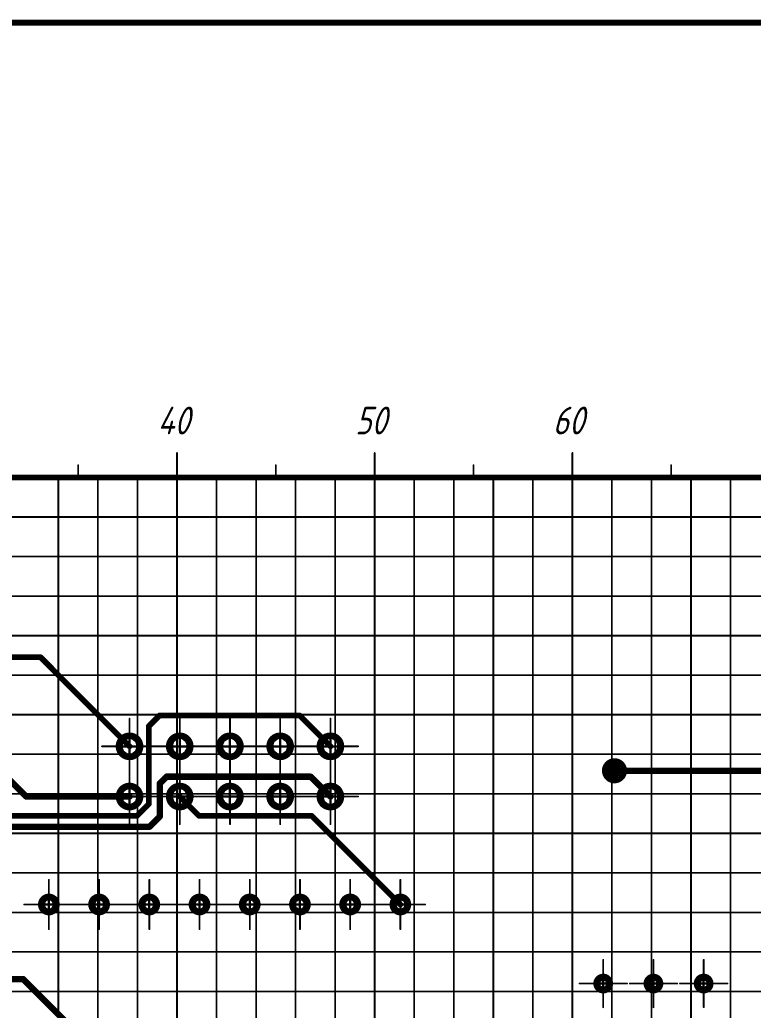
# Model space of a CAD drawing. Header units: millimetres. Extents: x 95 to 923, y 69 to 658.
# Drawn here: x 683.2 to 757.4, y 558.1 to 658.3 of the extents above; entities that cross this region are included whole.
import ezdxf

# ---------------------------------------------------------------- set-up
doc = ezdxf.new("R2010")
doc.units = ezdxf.units.MM
for name, color, linetype in [('Mechanical11', 56, 'Continuous'), ('Mechanical12', 56, 'Continuous'), ('Mechanical13', 56, 'Continuous'), ('Mechanical7', 56, 'Continuous'), ('Mechanical9', 56, 'Continuous')]:
    doc.layers.add(name, color=color, linetype=linetype)
doc.styles.add('GOST type A', font='', dxfattribs={"height": 0.2})
doc.styles.get('GOST type A').set_extended_font_data('GOST type A', italic=True)

msp = doc.modelspace()

# ---------------------------------------------------------------- linework, layer by layer
at = {"layer": 'Mechanical11', "color": 7}
for p, q in [((694.34, 584.82), (693.54, 584.82)), ((693.54, 584.82), (693.56, 584.61)), ((693.56, 584.61), (693.64, 584.42)), ((693.64, 584.42), (693.77, 584.25)), ((693.77, 584.25), (693.94, 584.12)), ((694.34, 584.82), (694.34, 584.01)), ((695.15, 584.82), (694.34, 584.82)), ((694.34, 584.01), (694.34, 584.82)), ((694.75, 584.12), (694.91, 584.25)), ((694.91, 584.25), (695.04, 584.42)), ((695.04, 584.42), (695.12, 584.61)), ((695.12, 584.61), (695.15, 584.82)), ((699.42, 584.82), (698.62, 584.82)), ((698.62, 584.82), (698.64, 584.61)), ((698.64, 584.61), (698.72, 584.42)), ((698.72, 584.42), (698.85, 584.25)), ((698.85, 584.25), (699.02, 584.12)), ((699.42, 584.82), (699.42, 584.01)), ((700.23, 584.82), (699.42, 584.82)), ((699.42, 584.01), (699.42, 584.82)), ((699.83, 584.12), (699.99, 584.25)), ((699.99, 584.25), (700.12, 584.42)), ((700.12, 584.42), (700.2, 584.61)), ((700.2, 584.61), (700.23, 584.82)), ((704.5, 584.82), (703.7, 584.82)), ((703.7, 584.82), (703.72, 584.61)), ((703.72, 584.61), (703.8, 584.42)), ((703.8, 584.42), (703.93, 584.25)), ((703.93, 584.25), (704.1, 584.12)), ((704.5, 584.82), (704.5, 584.01)), ((705.31, 584.82), (704.5, 584.82)), ((704.5, 584.01), (704.5, 584.82)), ((704.91, 584.12), (705.07, 584.25)), ((705.07, 584.25), (705.2, 584.42)), ((705.2, 584.42), (705.28, 584.61)), ((705.28, 584.61), (705.31, 584.82)), ((709.58, 584.82), (708.78, 584.82)), ((708.78, 584.82), (708.8, 584.61)), ((708.8, 584.61), (708.88, 584.42)), ((708.88, 584.42), (709.01, 584.25)), ((709.01, 584.25), (709.18, 584.12)), ((709.58, 584.82), (709.58, 584.01)), ((710.39, 584.82), (709.58, 584.82)), ((709.58, 584.01), (709.58, 584.82)), ((709.99, 584.12), (710.15, 584.25)), ((710.15, 584.25), (710.28, 584.42)), ((710.28, 584.42), (710.36, 584.61)), ((710.36, 584.61), (710.39, 584.82)), ((714.66, 584.82), (713.86, 584.82)), ((713.86, 584.82), (713.88, 584.61)), ((713.88, 584.61), (713.96, 584.42)), ((713.96, 584.42), (714.09, 584.25)), ((714.09, 584.25), (714.26, 584.12)), ((714.66, 584.82), (714.66, 584.01)), ((715.47, 584.82), (714.66, 584.82)), ((714.66, 584.01), (714.66, 584.82)), ((715.07, 584.12), (715.23, 584.25)), ((715.23, 584.25), (715.36, 584.42)), ((715.36, 584.42), (715.44, 584.61)), ((715.44, 584.61), (715.47, 584.82)), ((693.94, 584.12), (694.13, 584.04)), ((694.13, 584.04), (694.34, 584.01)), ((694.34, 584.01), (694.55, 584.04)), ((694.55, 584.04), (694.75, 584.12)), ((699.02, 584.12), (699.21, 584.04)), ((699.21, 584.04), (699.42, 584.01)), ((699.42, 584.01), (699.63, 584.04)), ((699.63, 584.04), (699.83, 584.12)), ((704.1, 584.12), (704.29, 584.04)), ((704.29, 584.04), (704.5, 584.01)), ((704.5, 584.01), (704.71, 584.04)), ((704.71, 584.04), (704.91, 584.12)), ((709.18, 584.12), (709.37, 584.04)), ((709.37, 584.04), (709.58, 584.01)), ((709.58, 584.01), (709.79, 584.04)), ((709.79, 584.04), (709.99, 584.12)), ((714.26, 584.12), (714.45, 584.04)), ((714.45, 584.04), (714.66, 584.01)), ((714.66, 584.01), (714.87, 584.04)), ((714.87, 584.04), (715.07, 584.12)), ((694.34, 579.74), (693.54, 579.74)), ((693.54, 579.74), (693.56, 579.53)), ((693.56, 579.53), (693.64, 579.34)), ((693.64, 579.34), (693.77, 579.17)), ((693.77, 579.17), (693.94, 579.04)), ((694.34, 579.74), (694.34, 578.93)), ((695.15, 579.74), (694.34, 579.74)), ((694.34, 578.93), (694.34, 579.74)), ((694.75, 579.04), (694.91, 579.17)), ((694.91, 579.17), (695.04, 579.34)), ((695.04, 579.34), (695.12, 579.53)), ((695.12, 579.53), (695.15, 579.74)), ((699.42, 579.74), (698.62, 579.74)), ((698.62, 579.74), (698.64, 579.53)), ((698.64, 579.53), (698.72, 579.34)), ((698.72, 579.34), (698.85, 579.17)), ((698.85, 579.17), (699.02, 579.04)), ((699.42, 579.74), (699.42, 578.93)), ((700.23, 579.74), (699.42, 579.74)), ((699.42, 578.93), (699.42, 579.74)), ((699.83, 579.04), (699.99, 579.17)), ((699.99, 579.17), (700.12, 579.34)), ((700.12, 579.34), (700.2, 579.53)), ((700.2, 579.53), (700.23, 579.74)), ((704.5, 579.74), (703.7, 579.74)), ((703.7, 579.74), (703.72, 579.53)), ((703.72, 579.53), (703.8, 579.34)), ((703.8, 579.34), (703.93, 579.17)), ((703.93, 579.17), (704.1, 579.04)), ((704.5, 579.74), (704.5, 578.93)), ((705.31, 579.74), (704.5, 579.74)), ((704.5, 578.93), (704.5, 579.74)), ((704.91, 579.04), (705.07, 579.17)), ((705.07, 579.17), (705.2, 579.34)), ((705.2, 579.34), (705.28, 579.53)), ((705.28, 579.53), (705.31, 579.74)), ((709.58, 579.74), (708.78, 579.74)), ((708.78, 579.74), (708.8, 579.53)), ((708.8, 579.53), (708.88, 579.34)), ((708.88, 579.34), (709.01, 579.17)), ((709.01, 579.17), (709.18, 579.04)), ((709.58, 579.74), (709.58, 578.93)), ((710.39, 579.74), (709.58, 579.74)), ((709.58, 578.93), (709.58, 579.74)), ((709.99, 579.04), (710.15, 579.17)), ((710.15, 579.17), (710.28, 579.34)), ((710.28, 579.34), (710.36, 579.53)), ((710.36, 579.53), (710.39, 579.74)), ((714.66, 579.74), (713.86, 579.74)), ((713.86, 579.74), (713.88, 579.53)), ((713.88, 579.53), (713.96, 579.34)), ((713.96, 579.34), (714.09, 579.17)), ((714.09, 579.17), (714.26, 579.04)), ((714.66, 579.74), (714.66, 578.93)), ((715.47, 579.74), (714.66, 579.74)), ((714.66, 578.93), (714.66, 579.74)), ((715.07, 579.04), (715.23, 579.17)), ((715.23, 579.17), (715.36, 579.34)), ((715.36, 579.34), (715.44, 579.53)), ((715.44, 579.53), (715.47, 579.74)), ((693.94, 579.04), (694.13, 578.96)), ((694.13, 578.96), (694.34, 578.93)), ((694.34, 578.93), (694.55, 578.96)), ((694.55, 578.96), (694.75, 579.04)), ((699.02, 579.04), (699.21, 578.96)), ((699.21, 578.96), (699.42, 578.93)), ((699.42, 578.93), (699.63, 578.96)), ((699.63, 578.96), (699.83, 579.04)), ((704.1, 579.04), (704.29, 578.96)), ((704.29, 578.96), (704.5, 578.93)), ((704.5, 578.93), (704.71, 578.96)), ((704.71, 578.96), (704.91, 579.04)), ((709.18, 579.04), (709.37, 578.96)), ((709.37, 578.96), (709.58, 578.93)), ((709.58, 578.93), (709.79, 578.96)), ((709.79, 578.96), (709.99, 579.04)), ((714.26, 579.04), (714.45, 578.96)), ((714.45, 578.96), (714.66, 578.93)), ((714.66, 578.93), (714.87, 578.96)), ((714.87, 578.96), (715.07, 579.04)), ((685.82, 569.18), (685.71, 569.02)), ((685.99, 569.29), (685.82, 569.18)), ((686.18, 569.33), (685.99, 569.29)), ((686.18, 568.82), (686.18, 569.33)), ((686.38, 569.29), (686.18, 569.33)), ((686.18, 569.33), (686.18, 568.82)), ((686.54, 569.18), (686.38, 569.29)), ((686.65, 569.02), (686.54, 569.18)), ((690.9, 569.18), (690.79, 569.02)), ((691.07, 569.29), (690.9, 569.18)), ((691.26, 569.33), (691.07, 569.29)), ((691.26, 568.82), (691.26, 569.33)), ((691.46, 569.29), (691.26, 569.33)), ((691.26, 569.33), (691.26, 568.82)), ((691.62, 569.18), (691.46, 569.29)), ((691.73, 569.02), (691.62, 569.18)), ((695.98, 569.18), (695.87, 569.02)), ((696.15, 569.29), (695.98, 569.18)), ((696.34, 569.33), (696.15, 569.29)), ((696.34, 568.82), (696.34, 569.33)), ((696.54, 569.29), (696.34, 569.33)), ((696.34, 569.33), (696.34, 568.82)), ((696.7, 569.18), (696.54, 569.29)), ((696.81, 569.02), (696.7, 569.18)), ((701.06, 569.18), (700.95, 569.02)), ((701.23, 569.29), (701.06, 569.18)), ((701.42, 569.33), (701.23, 569.29)), ((701.42, 568.82), (701.42, 569.33)), ((701.62, 569.29), (701.42, 569.33)), ((701.42, 569.33), (701.42, 568.82)), ((701.78, 569.18), (701.62, 569.29)), ((701.89, 569.02), (701.78, 569.18)), ((706.14, 569.18), (706.03, 569.02)), ((706.31, 569.29), (706.14, 569.18)), ((706.5, 569.33), (706.31, 569.29)), ((706.5, 568.82), (706.5, 569.33)), ((706.7, 569.29), (706.5, 569.33)), ((706.5, 569.33), (706.5, 568.82)), ((706.86, 569.18), (706.7, 569.29)), ((706.97, 569.02), (706.86, 569.18)), ((711.22, 569.18), (711.11, 569.02)), ((711.39, 569.29), (711.22, 569.18)), ((711.58, 569.33), (711.39, 569.29)), ((711.58, 568.82), (711.58, 569.33)), ((711.78, 569.29), (711.58, 569.33)), ((711.58, 569.33), (711.58, 568.82)), ((711.94, 569.18), (711.78, 569.29)), ((712.05, 569.02), (711.94, 569.18)), ((716.3, 569.18), (716.19, 569.02)), ((716.47, 569.29), (716.3, 569.18)), ((716.66, 569.33), (716.47, 569.29)), ((716.66, 568.82), (716.66, 569.33)), ((716.86, 569.29), (716.66, 569.33)), ((716.66, 569.33), (716.66, 568.82)), ((717.02, 569.18), (716.86, 569.29)), ((717.13, 569.02), (717.02, 569.18)), ((721.38, 569.18), (721.27, 569.02)), ((721.55, 569.29), (721.38, 569.18)), ((721.74, 569.33), (721.55, 569.29)), ((721.74, 568.82), (721.74, 569.33)), ((721.94, 569.29), (721.74, 569.33)), ((721.74, 569.33), (721.74, 568.82)), ((722.1, 569.18), (721.94, 569.29)), ((722.21, 569.02), (722.1, 569.18)), ((685.71, 569.02), (685.67, 568.82)), ((685.67, 568.82), (686.18, 568.82)), ((686.18, 568.82), (686.69, 568.82)), ((686.69, 568.82), (686.65, 569.02)), ((690.79, 569.02), (690.75, 568.82)), ((690.75, 568.82), (691.26, 568.82)), ((691.26, 568.82), (691.77, 568.82)), ((691.77, 568.82), (691.73, 569.02)), ((695.87, 569.02), (695.83, 568.82)), ((695.83, 568.82), (696.34, 568.82)), ((696.34, 568.82), (696.85, 568.82)), ((696.85, 568.82), (696.81, 569.02)), ((700.95, 569.02), (700.91, 568.82)), ((700.91, 568.82), (701.42, 568.82)), ((701.42, 568.82), (701.93, 568.82)), ((701.93, 568.82), (701.89, 569.02)), ((706.03, 569.02), (705.99, 568.82)), ((705.99, 568.82), (706.5, 568.82)), ((706.5, 568.82), (707.01, 568.82)), ((707.01, 568.82), (706.97, 569.02)), ((711.11, 569.02), (711.07, 568.82)), ((711.07, 568.82), (711.58, 568.82)), ((711.58, 568.82), (712.09, 568.82)), ((712.09, 568.82), (712.05, 569.02)), ((716.19, 569.02), (716.15, 568.82)), ((716.15, 568.82), (716.66, 568.82)), ((716.66, 568.82), (717.17, 568.82)), ((717.17, 568.82), (717.13, 569.02)), ((721.27, 569.02), (721.23, 568.82)), ((721.23, 568.82), (721.74, 568.82)), ((721.74, 568.82), (722.25, 568.82)), ((722.25, 568.82), (722.21, 569.02)), ((741.97, 561.11), (741.89, 560.98)), ((742.11, 561.2), (741.97, 561.11)), ((742.26, 561.23), (742.11, 561.2)), ((742.26, 560.82), (742.26, 561.23)), ((742.42, 561.2), (742.26, 561.23)), ((742.26, 561.23), (742.26, 560.82)), ((742.55, 561.11), (742.42, 561.2)), ((742.64, 560.98), (742.55, 561.11)), ((747.05, 561.11), (746.97, 560.98)), ((747.19, 561.2), (747.05, 561.11)), ((747.34, 561.23), (747.19, 561.2)), ((747.34, 560.82), (747.34, 561.23)), ((747.5, 561.2), (747.34, 561.23)), ((747.34, 561.23), (747.34, 560.82)), ((747.63, 561.11), (747.5, 561.2)), ((747.72, 560.98), (747.63, 561.11)), ((752.13, 561.11), (752.05, 560.98)), ((752.27, 561.2), (752.13, 561.11)), ((752.42, 561.23), (752.27, 561.2)), ((752.42, 560.82), (752.42, 561.23)), ((752.58, 561.2), (752.42, 561.23)), ((752.42, 561.23), (752.42, 560.82)), ((752.71, 561.11), (752.58, 561.2)), ((752.8, 560.98), (752.71, 561.11)), ((741.89, 560.98), (741.85, 560.82)), ((741.85, 560.82), (742.26, 560.82)), ((742.26, 560.82), (742.26, 560.41)), ((742.67, 560.82), (742.26, 560.82)), ((742.26, 560.82), (742.67, 560.82)), ((742.26, 560.41), (742.42, 560.45)), ((742.42, 560.45), (742.55, 560.53)), ((742.55, 560.53), (742.64, 560.67)), ((742.67, 560.82), (742.64, 560.98)), ((742.64, 560.67), (742.67, 560.82)), ((746.97, 560.98), (746.93, 560.82)), ((746.93, 560.82), (747.34, 560.82)), ((747.34, 560.82), (747.34, 560.41)), ((747.75, 560.82), (747.34, 560.82)), ((747.34, 560.82), (747.75, 560.82)), ((747.34, 560.41), (747.5, 560.45)), ((747.5, 560.45), (747.63, 560.53)), ((747.63, 560.53), (747.72, 560.67)), ((747.75, 560.82), (747.72, 560.98)), ((747.72, 560.67), (747.75, 560.82)), ((752.05, 560.98), (752.01, 560.82)), ((752.01, 560.82), (752.42, 560.82)), ((752.42, 560.82), (752.42, 560.41)), ((752.83, 560.82), (752.42, 560.82)), ((752.42, 560.82), (752.83, 560.82)), ((752.42, 560.41), (752.58, 560.45)), ((752.58, 560.45), (752.71, 560.53)), ((752.71, 560.53), (752.8, 560.67)), ((752.83, 560.82), (752.8, 560.98)), ((752.8, 560.67), (752.83, 560.82))]:
    msp.add_line(p, q, dxfattribs=at)
for points, const_width in [([(743.75, 582.35, 1), (743.04, 582.35, 1)], 0.711), ([(742.87, 582.35, 1), (743.22, 582.35, 1)], 0.356), ([(743.58, 582.35, 1), (743.93, 582.35, 1)], 0.356)]:
    msp.add_lwpolyline(points, format="xyb", close=True, dxfattribs=dict(at, const_width=const_width))
at = {"layer": 'Mechanical12', "color": 7}
for p, q in [((693.64, 585.23), (693.56, 585.03)), ((693.77, 585.39), (693.64, 585.23)), ((693.94, 585.52), (693.77, 585.39)), ((694.13, 585.6), (693.94, 585.52)), ((694.34, 585.63), (694.13, 585.6)), ((694.34, 584.82), (694.34, 585.63)), ((694.34, 585.63), (694.34, 584.82)), ((694.55, 585.6), (694.34, 585.63)), ((694.75, 585.52), (694.55, 585.6)), ((694.91, 585.39), (694.75, 585.52)), ((695.04, 585.23), (694.91, 585.39)), ((695.12, 585.03), (695.04, 585.23)), ((698.72, 585.23), (698.64, 585.03)), ((698.85, 585.39), (698.72, 585.23)), ((699.02, 585.52), (698.85, 585.39)), ((699.21, 585.6), (699.02, 585.52)), ((699.42, 585.63), (699.21, 585.6)), ((699.42, 584.82), (699.42, 585.63)), ((699.42, 585.63), (699.42, 584.82)), ((699.63, 585.6), (699.42, 585.63)), ((699.83, 585.52), (699.63, 585.6)), ((699.99, 585.39), (699.83, 585.52)), ((700.12, 585.23), (699.99, 585.39)), ((700.2, 585.03), (700.12, 585.23)), ((703.8, 585.23), (703.72, 585.03)), ((703.93, 585.39), (703.8, 585.23)), ((704.1, 585.52), (703.93, 585.39)), ((704.29, 585.6), (704.1, 585.52)), ((704.5, 585.63), (704.29, 585.6)), ((704.5, 584.82), (704.5, 585.63)), ((704.5, 585.63), (704.5, 584.82)), ((704.71, 585.6), (704.5, 585.63)), ((704.91, 585.52), (704.71, 585.6)), ((705.07, 585.39), (704.91, 585.52)), ((705.2, 585.23), (705.07, 585.39)), ((705.28, 585.03), (705.2, 585.23)), ((708.88, 585.23), (708.8, 585.03)), ((709.01, 585.39), (708.88, 585.23)), ((709.18, 585.52), (709.01, 585.39)), ((709.37, 585.6), (709.18, 585.52)), ((709.58, 585.63), (709.37, 585.6)), ((709.58, 584.82), (709.58, 585.63)), ((709.58, 585.63), (709.58, 584.82)), ((709.79, 585.6), (709.58, 585.63)), ((709.99, 585.52), (709.79, 585.6)), ((710.15, 585.39), (709.99, 585.52)), ((710.28, 585.23), (710.15, 585.39)), ((710.36, 585.03), (710.28, 585.23)), ((713.96, 585.23), (713.88, 585.03)), ((714.09, 585.39), (713.96, 585.23)), ((714.26, 585.52), (714.09, 585.39)), ((714.45, 585.6), (714.26, 585.52)), ((714.66, 585.63), (714.45, 585.6)), ((714.66, 584.82), (714.66, 585.63)), ((714.66, 585.63), (714.66, 584.82)), ((714.87, 585.6), (714.66, 585.63)), ((715.07, 585.52), (714.87, 585.6)), ((715.23, 585.39), (715.07, 585.52)), ((715.36, 585.23), (715.23, 585.39)), ((715.44, 585.03), (715.36, 585.23)), ((693.56, 585.03), (693.54, 584.82)), ((693.54, 584.82), (694.34, 584.82)), ((694.34, 584.82), (695.15, 584.82)), ((695.15, 584.82), (695.12, 585.03)), ((698.64, 585.03), (698.62, 584.82)), ((698.62, 584.82), (699.42, 584.82)), ((699.42, 584.82), (700.23, 584.82)), ((700.23, 584.82), (700.2, 585.03)), ((703.72, 585.03), (703.7, 584.82)), ((703.7, 584.82), (704.5, 584.82)), ((704.5, 584.82), (705.31, 584.82)), ((705.31, 584.82), (705.28, 585.03)), ((708.8, 585.03), (708.78, 584.82)), ((708.78, 584.82), (709.58, 584.82)), ((709.58, 584.82), (710.39, 584.82)), ((710.39, 584.82), (710.36, 585.03)), ((713.88, 585.03), (713.86, 584.82)), ((713.86, 584.82), (714.66, 584.82)), ((714.66, 584.82), (715.47, 584.82)), ((715.47, 584.82), (715.44, 585.03)), ((693.64, 580.15), (693.56, 579.95)), ((693.77, 580.31), (693.64, 580.15)), ((693.94, 580.44), (693.77, 580.31)), ((694.13, 580.52), (693.94, 580.44)), ((694.34, 580.55), (694.13, 580.52)), ((694.34, 579.74), (694.34, 580.55)), ((694.34, 580.55), (694.34, 579.74)), ((694.55, 580.52), (694.34, 580.55)), ((694.75, 580.44), (694.55, 580.52)), ((694.91, 580.31), (694.75, 580.44)), ((695.04, 580.15), (694.91, 580.31)), ((695.12, 579.95), (695.04, 580.15)), ((698.72, 580.15), (698.64, 579.95)), ((698.85, 580.31), (698.72, 580.15)), ((699.02, 580.44), (698.85, 580.31)), ((699.21, 580.52), (699.02, 580.44)), ((699.42, 580.55), (699.21, 580.52)), ((699.42, 579.74), (699.42, 580.55)), ((699.42, 580.55), (699.42, 579.74)), ((699.63, 580.52), (699.42, 580.55)), ((699.83, 580.44), (699.63, 580.52)), ((699.99, 580.31), (699.83, 580.44)), ((700.12, 580.15), (699.99, 580.31)), ((700.2, 579.95), (700.12, 580.15)), ((703.8, 580.15), (703.72, 579.95)), ((703.93, 580.31), (703.8, 580.15)), ((704.1, 580.44), (703.93, 580.31)), ((704.29, 580.52), (704.1, 580.44)), ((704.5, 580.55), (704.29, 580.52)), ((704.5, 579.74), (704.5, 580.55)), ((704.5, 580.55), (704.5, 579.74)), ((704.71, 580.52), (704.5, 580.55)), ((704.91, 580.44), (704.71, 580.52)), ((705.07, 580.31), (704.91, 580.44)), ((705.2, 580.15), (705.07, 580.31)), ((705.28, 579.95), (705.2, 580.15)), ((708.88, 580.15), (708.8, 579.95)), ((709.01, 580.31), (708.88, 580.15)), ((709.18, 580.44), (709.01, 580.31)), ((709.37, 580.52), (709.18, 580.44)), ((709.58, 580.55), (709.37, 580.52)), ((709.58, 579.74), (709.58, 580.55)), ((709.58, 580.55), (709.58, 579.74)), ((709.79, 580.52), (709.58, 580.55)), ((709.99, 580.44), (709.79, 580.52)), ((710.15, 580.31), (709.99, 580.44)), ((710.28, 580.15), (710.15, 580.31)), ((710.36, 579.95), (710.28, 580.15)), ((713.96, 580.15), (713.88, 579.95)), ((714.09, 580.31), (713.96, 580.15)), ((714.26, 580.44), (714.09, 580.31)), ((714.45, 580.52), (714.26, 580.44)), ((714.66, 580.55), (714.45, 580.52)), ((714.66, 579.74), (714.66, 580.55)), ((714.66, 580.55), (714.66, 579.74)), ((714.87, 580.52), (714.66, 580.55)), ((715.07, 580.44), (714.87, 580.52)), ((715.23, 580.31), (715.07, 580.44)), ((715.36, 580.15), (715.23, 580.31)), ((715.44, 579.95), (715.36, 580.15)), ((693.56, 579.95), (693.54, 579.74)), ((693.54, 579.74), (694.34, 579.74)), ((694.34, 579.74), (695.15, 579.74)), ((695.15, 579.74), (695.12, 579.95)), ((698.64, 579.95), (698.62, 579.74)), ((698.62, 579.74), (699.42, 579.74)), ((699.42, 579.74), (700.23, 579.74)), ((700.23, 579.74), (700.2, 579.95)), ((703.72, 579.95), (703.7, 579.74)), ((703.7, 579.74), (704.5, 579.74)), ((704.5, 579.74), (705.31, 579.74)), ((705.31, 579.74), (705.28, 579.95)), ((708.8, 579.95), (708.78, 579.74)), ((708.78, 579.74), (709.58, 579.74)), ((709.58, 579.74), (710.39, 579.74)), ((710.39, 579.74), (710.36, 579.95)), ((713.88, 579.95), (713.86, 579.74)), ((713.86, 579.74), (714.66, 579.74)), ((714.66, 579.74), (715.47, 579.74)), ((715.47, 579.74), (715.44, 579.95)), ((686.18, 568.82), (685.67, 568.82)), ((685.67, 568.82), (685.71, 568.63)), ((685.71, 568.63), (685.82, 568.46)), ((685.82, 568.46), (685.99, 568.35)), ((685.99, 568.35), (686.18, 568.31)), ((686.69, 568.82), (686.18, 568.82)), ((686.18, 568.82), (686.18, 568.31)), ((686.18, 568.31), (686.18, 568.82)), ((686.18, 568.31), (686.38, 568.35)), ((686.38, 568.35), (686.54, 568.46)), ((686.54, 568.46), (686.65, 568.63)), ((686.65, 568.63), (686.69, 568.82)), ((691.26, 568.82), (690.75, 568.82)), ((690.75, 568.82), (690.79, 568.63)), ((690.79, 568.63), (690.9, 568.46)), ((690.9, 568.46), (691.07, 568.35)), ((691.07, 568.35), (691.26, 568.31)), ((691.77, 568.82), (691.26, 568.82)), ((691.26, 568.82), (691.26, 568.31)), ((691.26, 568.31), (691.26, 568.82)), ((691.26, 568.31), (691.46, 568.35)), ((691.46, 568.35), (691.62, 568.46)), ((691.62, 568.46), (691.73, 568.63)), ((691.73, 568.63), (691.77, 568.82)), ((696.34, 568.82), (695.83, 568.82)), ((695.83, 568.82), (695.87, 568.63)), ((695.87, 568.63), (695.98, 568.46)), ((695.98, 568.46), (696.15, 568.35)), ((696.15, 568.35), (696.34, 568.31)), ((696.85, 568.82), (696.34, 568.82)), ((696.34, 568.82), (696.34, 568.31)), ((696.34, 568.31), (696.34, 568.82)), ((696.34, 568.31), (696.54, 568.35)), ((696.54, 568.35), (696.7, 568.46)), ((696.7, 568.46), (696.81, 568.63)), ((696.81, 568.63), (696.85, 568.82)), ((701.42, 568.82), (700.91, 568.82)), ((700.91, 568.82), (700.95, 568.63)), ((700.95, 568.63), (701.06, 568.46)), ((701.06, 568.46), (701.23, 568.35)), ((701.23, 568.35), (701.42, 568.31)), ((701.93, 568.82), (701.42, 568.82)), ((701.42, 568.82), (701.42, 568.31)), ((701.42, 568.31), (701.42, 568.82)), ((701.42, 568.31), (701.62, 568.35)), ((701.62, 568.35), (701.78, 568.46)), ((701.78, 568.46), (701.89, 568.63)), ((701.89, 568.63), (701.93, 568.82)), ((706.5, 568.82), (705.99, 568.82)), ((705.99, 568.82), (706.03, 568.63)), ((706.03, 568.63), (706.14, 568.46)), ((706.14, 568.46), (706.31, 568.35)), ((706.31, 568.35), (706.5, 568.31)), ((707.01, 568.82), (706.5, 568.82)), ((706.5, 568.82), (706.5, 568.31)), ((706.5, 568.31), (706.5, 568.82)), ((706.5, 568.31), (706.7, 568.35)), ((706.7, 568.35), (706.86, 568.46)), ((706.86, 568.46), (706.97, 568.63)), ((706.97, 568.63), (707.01, 568.82)), ((711.58, 568.82), (711.07, 568.82)), ((711.07, 568.82), (711.11, 568.63)), ((711.11, 568.63), (711.22, 568.46)), ((711.22, 568.46), (711.39, 568.35)), ((711.39, 568.35), (711.58, 568.31)), ((712.09, 568.82), (711.58, 568.82)), ((711.58, 568.82), (711.58, 568.31)), ((711.58, 568.31), (711.58, 568.82)), ((711.58, 568.31), (711.78, 568.35)), ((711.78, 568.35), (711.94, 568.46)), ((711.94, 568.46), (712.05, 568.63)), ((712.05, 568.63), (712.09, 568.82)), ((716.66, 568.82), (716.15, 568.82)), ((716.15, 568.82), (716.19, 568.63)), ((716.19, 568.63), (716.3, 568.46)), ((716.3, 568.46), (716.47, 568.35)), ((716.47, 568.35), (716.66, 568.31)), ((717.17, 568.82), (716.66, 568.82)), ((716.66, 568.82), (716.66, 568.31)), ((716.66, 568.31), (716.66, 568.82)), ((716.66, 568.31), (716.86, 568.35)), ((716.86, 568.35), (717.02, 568.46)), ((717.02, 568.46), (717.13, 568.63)), ((717.13, 568.63), (717.17, 568.82)), ((721.74, 568.82), (721.23, 568.82)), ((721.23, 568.82), (721.27, 568.63)), ((721.27, 568.63), (721.38, 568.46)), ((721.38, 568.46), (721.55, 568.35)), ((721.55, 568.35), (721.74, 568.31)), ((722.25, 568.82), (721.74, 568.82)), ((721.74, 568.82), (721.74, 568.31)), ((721.74, 568.31), (721.74, 568.82)), ((721.74, 568.31), (721.94, 568.35)), ((721.94, 568.35), (722.1, 568.46)), ((722.1, 568.46), (722.21, 568.63)), ((722.21, 568.63), (722.25, 568.82)), ((742.26, 560.82), (741.85, 560.82)), ((741.85, 560.82), (741.89, 560.67)), ((741.89, 560.67), (741.97, 560.53)), ((741.97, 560.53), (742.11, 560.45)), ((742.11, 560.45), (742.26, 560.41)), ((742.26, 560.41), (742.26, 560.82)), ((747.34, 560.82), (746.93, 560.82)), ((746.93, 560.82), (746.97, 560.67)), ((746.97, 560.67), (747.05, 560.53)), ((747.05, 560.53), (747.19, 560.45)), ((747.19, 560.45), (747.34, 560.41)), ((747.34, 560.41), (747.34, 560.82)), ((752.42, 560.82), (752.01, 560.82)), ((752.01, 560.82), (752.05, 560.67)), ((752.05, 560.67), (752.13, 560.53)), ((752.13, 560.53), (752.27, 560.45)), ((752.27, 560.45), (752.42, 560.41)), ((752.42, 560.41), (752.42, 560.82))]:
    msp.add_line(p, q, dxfattribs=at)
for points, const_width in [([(619.14, 612.02), (861.34, 612.02)], 0.6), ([(619.14, 612.02), (861.34, 612.02)], 0.6), ([(636.82, 593.84), (685.33, 593.84)], 0.58), ([(685.33, 593.84), (694.34, 584.82)], 0.58), ([(672.82, 590.82), (683.9, 579.74)], 0.646), ([(696.28, 586.85), (697.37, 587.94)], 0.58), ([(697.37, 587.94), (711.54, 587.94)], 0.58), ([(711.54, 587.94), (714.66, 584.82)], 0.58), ([(696.28, 578.98), (696.28, 586.85)], 0.58), ([(743.4, 582.35), (775.81, 582.35)], 0.646), ([(697.4, 581.06), (698.09, 581.75)], 0.646), ([(697.4, 577.73), (697.4, 581.06)], 0.646), ([(698.09, 581.75), (712.66, 581.75)], 0.646), ([(712.66, 581.75), (714.66, 579.74)], 0.646), ([(683.9, 579.74), (694.34, 579.74)], 0.646), ([(695.11, 577.8), (696.28, 578.98)], 0.58), ([(699.42, 579.74), (701.38, 577.78)], 0.58), ([(681.61, 577.8), (695.11, 577.8)], 0.58), ([(696.36, 576.68), (697.4, 577.73)], 0.646), ([(701.38, 577.78), (712.78, 577.78)], 0.58), ([(712.78, 577.78), (721.74, 568.82)], 0.58), ([(676.8, 576.68), (696.36, 576.68)], 0.646), ([(673.29, 561.27), (683.57, 561.27)], 0.646), ([(683.57, 561.27), (691.26, 553.58)], 0.646)]:
    msp.add_lwpolyline(points, dxfattribs=dict(at, const_width=const_width))
for points, const_width in [([(685.18, 593.84, 1), (685.47, 593.84, 1)], 0.29), ([(685.18, 593.84, 1), (685.47, 593.84, 1)], 0.29), ([(697.23, 587.94, 1), (697.52, 587.94, 1)], 0.29), ([(697.23, 587.94, 1), (697.52, 587.94, 1)], 0.29), ([(711.4, 587.94, 1), (711.69, 587.94, 1)], 0.29), ([(711.4, 587.94, 1), (711.69, 587.94, 1)], 0.29), ([(695.44, 584.82, 1), (693.24, 584.82, 1)], 0.6), ([(696.14, 586.85, 1), (696.43, 586.85, 1)], 0.29), ([(696.14, 586.85, 1), (696.43, 586.85, 1)], 0.29), ([(700.52, 584.82, 1), (698.32, 584.82, 1)], 0.6), ([(705.6, 584.82, 1), (703.4, 584.82, 1)], 0.6), ([(710.68, 584.82, 1), (708.48, 584.82, 1)], 0.6), ([(715.76, 584.82, 1), (713.56, 584.82, 1)], 0.6), ([(693.09, 584.82, 1), (693.39, 584.82, 1)], 0.3), ([(694.2, 584.82, 1), (694.49, 584.82, 1)], 0.29), ([(695.29, 584.82, 1), (695.59, 584.82, 1)], 0.3), ([(698.17, 584.82, 1), (698.47, 584.82, 1)], 0.3), ([(700.37, 584.82, 1), (700.67, 584.82, 1)], 0.3), ([(703.25, 584.82, 1), (703.55, 584.82, 1)], 0.3), ([(705.45, 584.82, 1), (705.75, 584.82, 1)], 0.3), ([(708.33, 584.82, 1), (708.63, 584.82, 1)], 0.3), ([(710.53, 584.82, 1), (710.83, 584.82, 1)], 0.3), ([(713.41, 584.82, 1), (713.71, 584.82, 1)], 0.3), ([(714.52, 584.82, 1), (714.81, 584.82, 1)], 0.29), ([(715.61, 584.82, 1), (715.91, 584.82, 1)], 0.3), ([(744.39, 582.35, 1), (742.41, 582.35, 1)], 0.559), ([(742.27, 582.35, 1), (742.55, 582.35, 1)], 0.279), ([(743.24, 582.35, 1), (743.56, 582.35, 1)], 0.323), ([(744.25, 582.35, 1), (744.53, 582.35, 1)], 0.279), ([(695.44, 579.74, 1), (693.24, 579.74, 1)], 0.6), ([(697.24, 581.06, 1), (697.56, 581.06, 1)], 0.323), ([(697.24, 581.06, 1), (697.56, 581.06, 1)], 0.323), ([(697.92, 581.75, 1), (698.25, 581.75, 1)], 0.323), ([(697.92, 581.75, 1), (698.25, 581.75, 1)], 0.323), ([(700.52, 579.74, 1), (698.32, 579.74, 1)], 0.6), ([(705.6, 579.74, 1), (703.4, 579.74, 1)], 0.6), ([(710.68, 579.74, 1), (708.48, 579.74, 1)], 0.6), ([(712.5, 581.75, 1), (712.82, 581.75, 1)], 0.323), ([(712.5, 581.75, 1), (712.82, 581.75, 1)], 0.323), ([(715.76, 579.74, 1), (713.56, 579.74, 1)], 0.6), ([(683.74, 579.74, 1), (684.06, 579.74, 1)], 0.323), ([(683.74, 579.74, 1), (684.06, 579.74, 1)], 0.323), ([(693.09, 579.74, 1), (693.39, 579.74, 1)], 0.3), ([(694.18, 579.74, 1), (694.5, 579.74, 1)], 0.323), ([(695.29, 579.74, 1), (695.59, 579.74, 1)], 0.3), ([(696.14, 578.98, 1), (696.43, 578.98, 1)], 0.29), ([(696.14, 578.98, 1), (696.43, 578.98, 1)], 0.29), ([(698.17, 579.74, 1), (698.47, 579.74, 1)], 0.3), ([(699.28, 579.74, 1), (699.57, 579.74, 1)], 0.29), ([(700.37, 579.74, 1), (700.67, 579.74, 1)], 0.3), ([(703.25, 579.74, 1), (703.55, 579.74, 1)], 0.3), ([(705.45, 579.74, 1), (705.75, 579.74, 1)], 0.3), ([(708.33, 579.74, 1), (708.63, 579.74, 1)], 0.3), ([(710.53, 579.74, 1), (710.83, 579.74, 1)], 0.3), ([(713.41, 579.74, 1), (713.71, 579.74, 1)], 0.3), ([(714.5, 579.74, 1), (714.82, 579.74, 1)], 0.323), ([(715.61, 579.74, 1), (715.91, 579.74, 1)], 0.3), ([(694.96, 577.8, 1), (695.25, 577.8, 1)], 0.29), ([(694.96, 577.8, 1), (695.25, 577.8, 1)], 0.29), ([(697.24, 577.73, 1), (697.56, 577.73, 1)], 0.323), ([(697.24, 577.73, 1), (697.56, 577.73, 1)], 0.323), ([(701.24, 577.78, 1), (701.53, 577.78, 1)], 0.29), ([(701.24, 577.78, 1), (701.53, 577.78, 1)], 0.29), ([(712.64, 577.78, 1), (712.93, 577.78, 1)], 0.29), ([(712.64, 577.78, 1), (712.93, 577.78, 1)], 0.29), ([(696.2, 576.68, 1), (696.52, 576.68, 1)], 0.323), ([(696.2, 576.68, 1), (696.52, 576.68, 1)], 0.323), ([(686.98, 568.82, 1), (685.38, 568.82, 1)], 0.6), ([(685.23, 568.82, 1), (685.53, 568.82, 1)], 0.3), ([(686.83, 568.82, 1), (687.13, 568.82, 1)], 0.3), ([(692.06, 568.82, 1), (690.46, 568.82, 1)], 0.6), ([(690.31, 568.82, 1), (690.61, 568.82, 1)], 0.3), ([(691.91, 568.82, 1), (692.21, 568.82, 1)], 0.3), ([(697.14, 568.82, 1), (695.54, 568.82, 1)], 0.6), ([(695.39, 568.82, 1), (695.69, 568.82, 1)], 0.3), ([(696.99, 568.82, 1), (697.29, 568.82, 1)], 0.3), ([(702.22, 568.82, 1), (700.62, 568.82, 1)], 0.6), ([(700.47, 568.82, 1), (700.77, 568.82, 1)], 0.3), ([(702.07, 568.82, 1), (702.37, 568.82, 1)], 0.3), ([(707.3, 568.82, 1), (705.7, 568.82, 1)], 0.6), ([(705.55, 568.82, 1), (705.85, 568.82, 1)], 0.3), ([(707.15, 568.82, 1), (707.45, 568.82, 1)], 0.3), ([(712.38, 568.82, 1), (710.78, 568.82, 1)], 0.6), ([(710.63, 568.82, 1), (710.93, 568.82, 1)], 0.3), ([(712.23, 568.82, 1), (712.53, 568.82, 1)], 0.3), ([(717.46, 568.82, 1), (715.86, 568.82, 1)], 0.6), ([(715.71, 568.82, 1), (716.01, 568.82, 1)], 0.3), ([(717.31, 568.82, 1), (717.61, 568.82, 1)], 0.3), ([(722.54, 568.82, 1), (720.94, 568.82, 1)], 0.6), ([(720.79, 568.82, 1), (721.09, 568.82, 1)], 0.3), ([(722.39, 568.82, 1), (722.69, 568.82, 1)], 0.3), ([(721.6, 568.82, 1), (721.89, 568.82, 1)], 0.29), ([(683.41, 561.27, 1), (683.73, 561.27, 1)], 0.323), ([(683.41, 561.27, 1), (683.73, 561.27, 1)], 0.323), ([(742.96, 560.82, 1), (741.56, 560.82, 1)], 0.6), ([(741.41, 560.82, 1), (741.71, 560.82, 1)], 0.3), ([(742.81, 560.82, 1), (743.11, 560.82, 1)], 0.3), ([(748.04, 560.82, 1), (746.64, 560.82, 1)], 0.6), ([(746.49, 560.82, 1), (746.79, 560.82, 1)], 0.3), ([(747.89, 560.82, 1), (748.19, 560.82, 1)], 0.3), ([(753.12, 560.82, 1), (751.72, 560.82, 1)], 0.6), ([(751.57, 560.82, 1), (751.87, 560.82, 1)], 0.3), ([(752.97, 560.82, 1), (753.27, 560.82, 1)], 0.3)]:
    msp.add_lwpolyline(points, format="xyb", close=True, dxfattribs=dict(at, const_width=const_width))
at = {"layer": 'Mechanical13', "color": 7, "const_width": 0.6}
msp.add_lwpolyline([(107.14, 658.02), (923.14, 658.02)], dxfattribs=at)
at = {"layer": 'Mechanical7', "color": 7, "const_width": 0.18}
for points in [[(694.34, 582.02), (694.34, 587.62)], [(699.42, 582.02), (699.42, 587.62)], [(704.5, 582.02), (704.5, 587.62)], [(709.58, 582.02), (709.58, 587.62)], [(714.66, 582.02), (714.66, 587.62)], [(691.54, 584.82), (697.14, 584.82)], [(696.62, 584.82), (702.22, 584.82)], [(701.7, 584.82), (707.3, 584.82)], [(706.78, 584.82), (712.38, 584.82)], [(711.86, 584.82), (717.46, 584.82)], [(694.34, 576.94), (694.34, 582.54)], [(699.42, 576.94), (699.42, 582.54)], [(704.5, 576.94), (704.5, 582.54)], [(709.58, 576.94), (709.58, 582.54)], [(714.66, 576.94), (714.66, 582.54)], [(691.54, 579.74), (697.14, 579.74)], [(696.62, 579.74), (702.22, 579.74)], [(701.7, 579.74), (707.3, 579.74)], [(706.78, 579.74), (712.38, 579.74)], [(711.86, 579.74), (717.46, 579.74)], [(686.18, 566.32), (686.18, 571.32)], [(691.26, 566.32), (691.26, 571.32)], [(696.34, 566.32), (696.34, 571.32)], [(701.42, 566.32), (701.42, 571.32)], [(706.5, 566.32), (706.5, 571.32)], [(711.58, 566.32), (711.58, 571.32)], [(716.66, 566.32), (716.66, 571.32)], [(721.74, 566.32), (721.74, 571.32)], [(683.68, 568.82), (688.68, 568.82)], [(688.76, 568.82), (693.76, 568.82)], [(693.84, 568.82), (698.84, 568.82)], [(698.92, 568.82), (703.92, 568.82)], [(704, 568.82), (709, 568.82)], [(709.08, 568.82), (714.08, 568.82)], [(714.16, 568.82), (719.16, 568.82)], [(719.24, 568.82), (724.24, 568.82)], [(742.26, 558.42), (742.26, 563.22)], [(747.34, 558.42), (747.34, 563.22)], [(752.42, 558.42), (752.42, 563.22)], [(739.86, 560.82), (744.66, 560.82)], [(744.94, 560.82), (749.74, 560.82)], [(750.02, 560.82), (754.82, 560.82)]]:
    msp.add_lwpolyline(points, dxfattribs=at)
at = {"layer": 'Mechanical7', "color": 7, "const_width": 0.09}
for points in [[(694.3, 587.62, 1), (694.39, 587.62, 1)], [(699.38, 587.62, 1), (699.47, 587.62, 1)], [(704.46, 587.62, 1), (704.55, 587.62, 1)], [(709.54, 587.62, 1), (709.63, 587.62, 1)], [(714.62, 587.62, 1), (714.71, 587.62, 1)], [(691.5, 584.82, 1), (691.59, 584.82, 1)], [(696.58, 584.82, 1), (696.67, 584.82, 1)], [(697.1, 584.82, 1), (697.19, 584.82, 1)], [(701.66, 584.82, 1), (701.75, 584.82, 1)], [(702.18, 584.82, 1), (702.27, 584.82, 1)], [(706.74, 584.82, 1), (706.83, 584.82, 1)], [(707.26, 584.82, 1), (707.35, 584.82, 1)], [(711.82, 584.82, 1), (711.91, 584.82, 1)], [(712.34, 584.82, 1), (712.43, 584.82, 1)], [(717.42, 584.82, 1), (717.51, 584.82, 1)], [(694.3, 582.54, 1), (694.39, 582.54, 1)], [(699.38, 582.54, 1), (699.47, 582.54, 1)], [(704.46, 582.54, 1), (704.55, 582.54, 1)], [(709.54, 582.54, 1), (709.63, 582.54, 1)], [(714.62, 582.54, 1), (714.71, 582.54, 1)], [(694.3, 582.02, 1), (694.39, 582.02, 1)], [(699.38, 582.02, 1), (699.47, 582.02, 1)], [(704.46, 582.02, 1), (704.55, 582.02, 1)], [(709.54, 582.02, 1), (709.63, 582.02, 1)], [(714.62, 582.02, 1), (714.71, 582.02, 1)], [(691.5, 579.74, 1), (691.59, 579.74, 1)], [(696.58, 579.74, 1), (696.67, 579.74, 1)], [(697.1, 579.74, 1), (697.19, 579.74, 1)], [(701.66, 579.74, 1), (701.75, 579.74, 1)], [(702.18, 579.74, 1), (702.27, 579.74, 1)], [(706.74, 579.74, 1), (706.83, 579.74, 1)], [(707.26, 579.74, 1), (707.35, 579.74, 1)], [(711.82, 579.74, 1), (711.91, 579.74, 1)], [(712.34, 579.74, 1), (712.43, 579.74, 1)], [(717.42, 579.74, 1), (717.51, 579.74, 1)], [(694.3, 576.94, 1), (694.39, 576.94, 1)], [(699.38, 576.94, 1), (699.47, 576.94, 1)], [(704.46, 576.94, 1), (704.55, 576.94, 1)], [(709.54, 576.94, 1), (709.63, 576.94, 1)], [(714.62, 576.94, 1), (714.71, 576.94, 1)], [(686.14, 571.32, 1), (686.23, 571.32, 1)], [(691.22, 571.32, 1), (691.31, 571.32, 1)], [(696.3, 571.32, 1), (696.39, 571.32, 1)], [(701.38, 571.32, 1), (701.47, 571.32, 1)], [(706.46, 571.32, 1), (706.55, 571.32, 1)], [(711.54, 571.32, 1), (711.63, 571.32, 1)], [(716.62, 571.32, 1), (716.71, 571.32, 1)], [(721.7, 571.32, 1), (721.79, 571.32, 1)], [(683.64, 568.82, 1), (683.73, 568.82, 1)], [(688.64, 568.82, 1), (688.73, 568.82, 1)], [(688.72, 568.82, 1), (688.81, 568.82, 1)], [(693.72, 568.82, 1), (693.81, 568.82, 1)], [(693.8, 568.82, 1), (693.89, 568.82, 1)], [(698.8, 568.82, 1), (698.89, 568.82, 1)], [(698.88, 568.82, 1), (698.97, 568.82, 1)], [(703.88, 568.82, 1), (703.97, 568.82, 1)], [(703.96, 568.82, 1), (704.05, 568.82, 1)], [(708.96, 568.82, 1), (709.05, 568.82, 1)], [(709.04, 568.82, 1), (709.13, 568.82, 1)], [(714.04, 568.82, 1), (714.13, 568.82, 1)], [(714.12, 568.82, 1), (714.21, 568.82, 1)], [(719.12, 568.82, 1), (719.21, 568.82, 1)], [(719.2, 568.82, 1), (719.29, 568.82, 1)], [(724.2, 568.82, 1), (724.29, 568.82, 1)], [(686.14, 566.32, 1), (686.23, 566.32, 1)], [(691.22, 566.32, 1), (691.31, 566.32, 1)], [(696.3, 566.32, 1), (696.39, 566.32, 1)], [(701.38, 566.32, 1), (701.47, 566.32, 1)], [(706.46, 566.32, 1), (706.55, 566.32, 1)], [(711.54, 566.32, 1), (711.63, 566.32, 1)], [(716.62, 566.32, 1), (716.71, 566.32, 1)], [(721.7, 566.32, 1), (721.79, 566.32, 1)], [(742.22, 563.22, 1), (742.31, 563.22, 1)], [(747.3, 563.22, 1), (747.39, 563.22, 1)], [(752.38, 563.22, 1), (752.47, 563.22, 1)], [(739.82, 560.82, 1), (739.91, 560.82, 1)], [(744.62, 560.82, 1), (744.71, 560.82, 1)], [(744.9, 560.82, 1), (744.99, 560.82, 1)], [(749.7, 560.82, 1), (749.79, 560.82, 1)], [(749.98, 560.82, 1), (750.07, 560.82, 1)], [(754.78, 560.82, 1), (754.87, 560.82, 1)], [(742.22, 558.42, 1), (742.31, 558.42, 1)], [(747.3, 558.42, 1), (747.39, 558.42, 1)], [(752.38, 558.42, 1), (752.47, 558.42, 1)]]:
    msp.add_lwpolyline(points, format="xyb", close=True, dxfattribs=at)
at = {"layer": 'Mechanical9', "color": 7, "const_width": 0.18}
for points in [[(699.14, 612.02), (699.14, 614.5)], [(719.14, 612.02), (719.14, 614.5)], [(739.14, 612.02), (739.14, 614.5)], [(689.14, 612.02), (689.14, 613.26)], [(699.14, 612.02), (699.14, 613.26)], [(709.14, 612.02), (709.14, 613.26)], [(719.14, 612.02), (719.14, 613.26)], [(729.14, 612.02), (729.14, 613.26)], [(739.14, 612.02), (739.14, 613.26)], [(749.14, 612.02), (749.14, 613.26)], [(619.14, 612.02), (861.34, 612.02)], [(687.14, 250.82), (687.14, 612.02)], [(691.14, 250.82), (691.14, 612.02)], [(695.14, 250.82), (695.14, 612.02)], [(699.14, 250.82), (699.14, 612.02)], [(703.14, 250.82), (703.14, 612.02)], [(707.14, 250.82), (707.14, 612.02)], [(711.14, 250.82), (711.14, 612.02)], [(715.14, 250.82), (715.14, 612.02)], [(719.14, 250.82), (719.14, 612.02)], [(723.14, 250.82), (723.14, 612.02)], [(727.14, 250.82), (727.14, 612.02)], [(731.14, 250.82), (731.14, 612.02)], [(735.14, 250.82), (735.14, 612.02)], [(739.14, 250.82), (739.14, 612.02)], [(743.14, 250.82), (743.14, 612.02)], [(747.14, 250.82), (747.14, 612.02)], [(751.14, 250.82), (751.14, 612.02)], [(755.14, 250.82), (755.14, 612.02)], [(619.14, 608.02), (861.34, 608.02)], [(619.14, 604.02), (861.34, 604.02)], [(619.14, 600.02), (861.34, 600.02)], [(619.14, 596.02), (861.34, 596.02)], [(619.14, 592.02), (861.34, 592.02)], [(619.14, 588.02), (861.34, 588.02)], [(619.14, 584.02), (861.34, 584.02)], [(619.14, 580.02), (861.34, 580.02)], [(619.14, 576.02), (861.34, 576.02)], [(619.14, 572.02), (861.34, 572.02)], [(619.14, 568.02), (861.34, 568.02)], [(619.14, 564.02), (861.34, 564.02)], [(619.14, 560.02), (861.34, 560.02)]]:
    msp.add_lwpolyline(points, dxfattribs=at)
at = {"layer": 'Mechanical9', "color": 7, "const_width": 0.09}
for points in [[(699.1, 614.5, 1), (699.19, 614.5, 1)], [(719.1, 614.5, 1), (719.19, 614.5, 1)], [(739.1, 614.5, 1), (739.19, 614.5, 1)], [(689.1, 613.26, 1), (689.19, 613.26, 1)], [(699.1, 613.26, 1), (699.19, 613.26, 1)], [(709.1, 613.26, 1), (709.19, 613.26, 1)], [(719.1, 613.26, 1), (719.19, 613.26, 1)], [(729.1, 613.26, 1), (729.19, 613.26, 1)], [(739.1, 613.26, 1), (739.19, 613.26, 1)], [(749.1, 613.26, 1), (749.19, 613.26, 1)], [(687.1, 612.02, 1), (687.19, 612.02, 1)], [(689.1, 612.02, 1), (689.19, 612.02, 1)], [(691.1, 612.02, 1), (691.19, 612.02, 1)], [(695.1, 612.02, 1), (695.19, 612.02, 1)], [(699.1, 612.02, 1), (699.19, 612.02, 1)], [(699.1, 612.02, 1), (699.19, 612.02, 1)], [(699.1, 612.02, 1), (699.19, 612.02, 1)], [(703.1, 612.02, 1), (703.19, 612.02, 1)], [(707.1, 612.02, 1), (707.19, 612.02, 1)], [(709.1, 612.02, 1), (709.19, 612.02, 1)], [(711.1, 612.02, 1), (711.19, 612.02, 1)], [(715.1, 612.02, 1), (715.19, 612.02, 1)], [(719.1, 612.02, 1), (719.19, 612.02, 1)], [(719.1, 612.02, 1), (719.19, 612.02, 1)], [(719.1, 612.02, 1), (719.19, 612.02, 1)], [(723.1, 612.02, 1), (723.19, 612.02, 1)], [(727.1, 612.02, 1), (727.19, 612.02, 1)], [(729.1, 612.02, 1), (729.19, 612.02, 1)], [(731.1, 612.02, 1), (731.19, 612.02, 1)], [(735.1, 612.02, 1), (735.19, 612.02, 1)], [(739.1, 612.02, 1), (739.19, 612.02, 1)], [(739.1, 612.02, 1), (739.19, 612.02, 1)], [(739.1, 612.02, 1), (739.19, 612.02, 1)], [(743.1, 612.02, 1), (743.19, 612.02, 1)], [(747.1, 612.02, 1), (747.19, 612.02, 1)], [(749.1, 612.02, 1), (749.19, 612.02, 1)], [(751.1, 612.02, 1), (751.19, 612.02, 1)], [(755.1, 612.02, 1), (755.19, 612.02, 1)]]:
    msp.add_lwpolyline(points, format="xyb", close=True, dxfattribs=at)

# ---------------------------------------------------------------- texts
at = {"layer": 'Mechanical7', "color": 7, "style": 'GOST type A'}
for s, p in [('40', (697.17, 616.38)), ('50', (717.16, 616.38)), ('60', (737.14, 616.38))]:
    msp.add_text(s, height=2.8, dxfattribs=at).set_placement(p)

doc.saveas('drawing.dxf')
